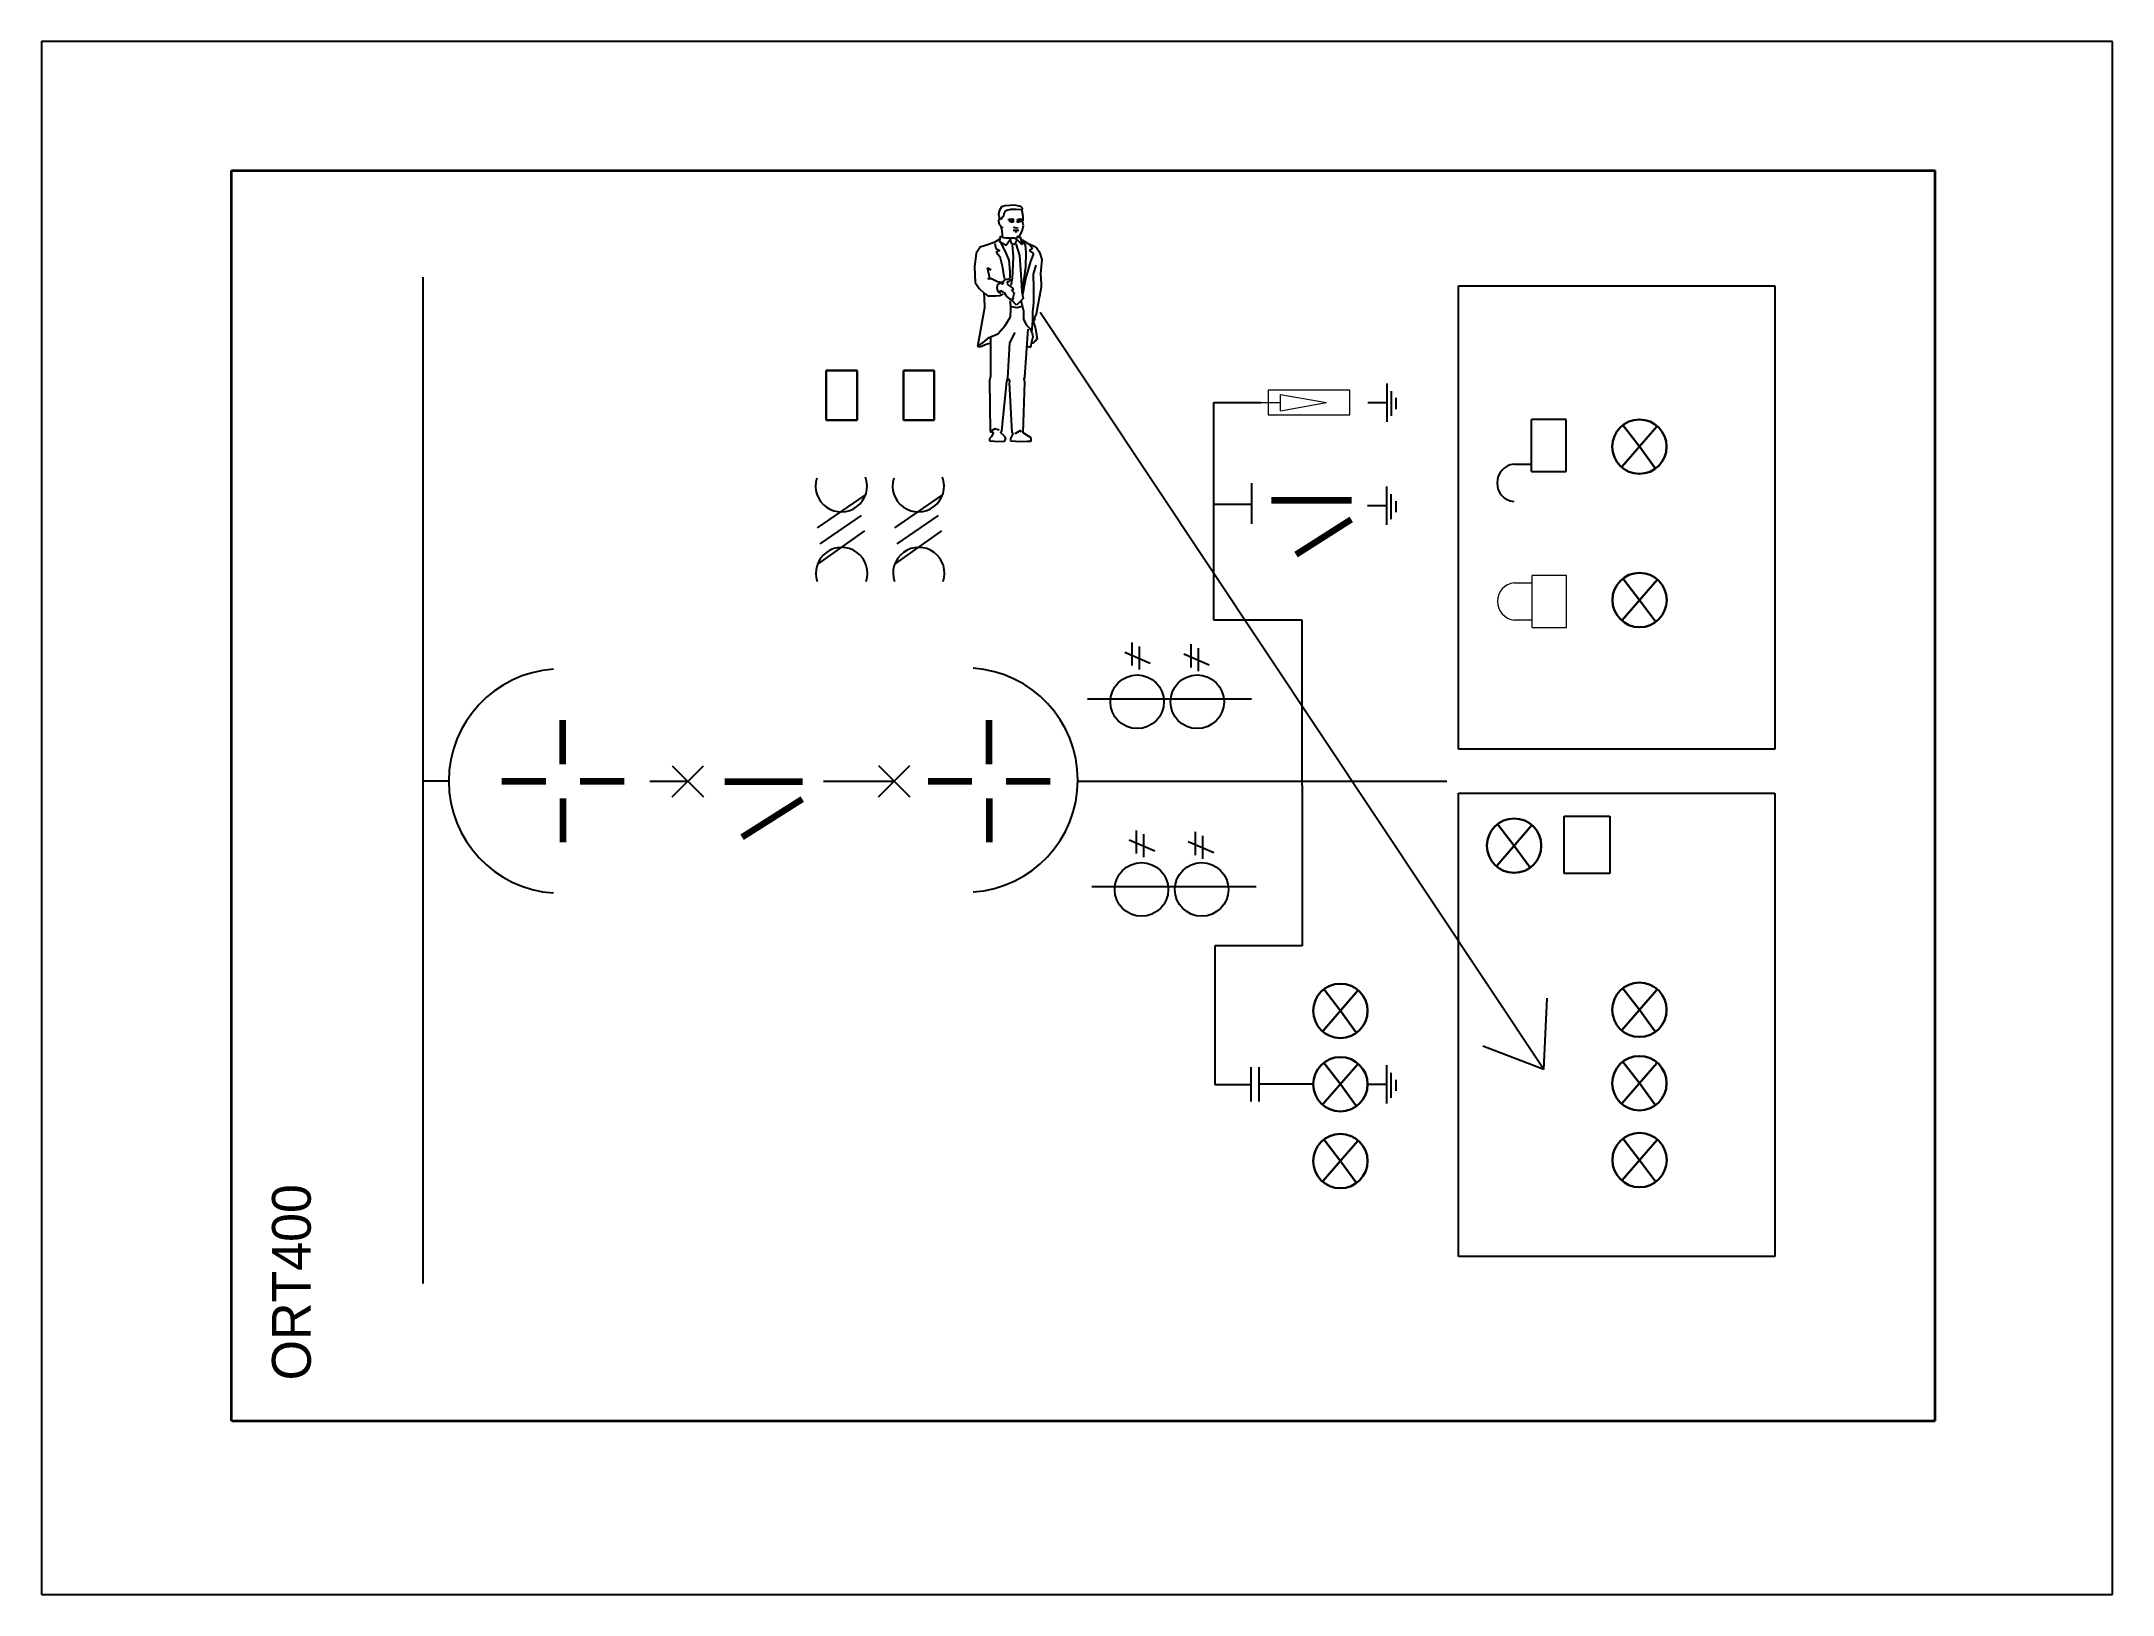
# Model space of a CAD drawing. Header units: millimetres. Extents: x 0 to 1600, y 0 to 1200.
import ezdxf

# ---------------------------------------------------------------- set-up
doc = ezdxf.new("R2010")
doc.units = ezdxf.units.MM
doc.layers.add('6-家具-143', color=143, linetype='Continuous')
doc.layers.add('TOPOVERLAY', color=2, linetype='Continuous')

msp = doc.modelspace()

# ---------------------------------------------------------------- linework, layer by layer
for p, q in [((1600, 1200), (0, 1200)), ((0, 1200), (0, 0)), ((1600, 0), (1600, 1200)), ((1160.6, 405.6), (771.6, 990.5)), ((1160.6, 405.6), (1163.3, 460.9)), ((1160.6, 405.6), (1113.6, 423.6)), ((0, 0), (1600, 0))]:
    msp.add_line(p, q)
at = {"color": 5, "lineweight": 35}
for p, q in [((146.9, 134.2), (146.9, 1100.2)), ((146.9, 1100.2), (1462.9, 1100.2)), ((1462.9, 134.2), (1462.9, 1100.2)), ((146.9, 134.2), (1462.9, 134.2))]:
    msp.add_line(p, q, dxfattribs=at)
at = {"color": 56}
for p, q in [((295, 240.3), (295, 1017.9)), ((1039.5, 906.1), (1039.5, 935.8)), ((1042.9, 910.6), (1042.9, 929.9)), ((905.6, 752.8), (905.6, 921)), ((905.6, 921), (942.3, 921)), ((1024.6, 921.1), (1039.4, 921.1)), ((1046.6, 916), (1046.6, 924.6)), ((935, 827.3), (935, 858.8)), ((1039.4, 826.5), (1039.4, 856.1)), ((1042.7, 831), (1042.7, 850.3)), ((935, 842.1), (905.6, 842.1)), ((1024.5, 841.5), (1039.3, 841.5)), ((1046.5, 836.4), (1046.5, 844.9)), ((974, 752.8), (905.6, 752.8)), ((974, 625.1), (974, 752.8)), ((487.3, 616.3), (511.5, 640.4)), ((487.3, 640.4), (511.5, 616.3)), ((646.6, 640.5), (670.9, 616.3)), ((646.6, 616.3), (670.9, 640.5)), ((314.7, 628.4), (295, 628.4)), ((470.1, 628.4), (499.4, 628.4)), ((604.2, 628.4), (658.8, 628.4)), ((800.6, 628.4), (1085.7, 628.4)), ((974, 625.1), (974, 501.2)), ((974, 501.2), (906.5, 501.2)), ((906.5, 501.2), (906.5, 394.2)), ((934.5, 380.9), (934.5, 407.5)), ((940.8, 380.9), (940.8, 407.5)), ((1039.4, 379.4), (1039.4, 409)), ((1042.7, 383.9), (1042.7, 403.2)), ((906.5, 394.2), (934.5, 394.2)), ((982.4, 394.3), (940.8, 394.3)), ((1024.5, 394.3), (1039.3, 394.3)), ((1046.5, 389.2), (1046.5, 397.8))]:
    msp.add_line(p, q, dxfattribs=at)
at = {"color": 252}
for p, q in [((1094.6, 653.1), (1094.6, 1011.1)), ((1094.6, 1011.1), (1339.2, 1011.1)), ((1339.2, 1011.1), (1339.2, 653.1)), ((636.2, 849.3), (599.4, 824.1)), ((695.7, 849.3), (658.9, 824.1)), ((601.7, 811.7), (633.5, 833.6)), ((661.2, 811.7), (693, 833.6)), ((599.8, 796), (636.1, 821.9)), ((659.3, 796), (695.6, 821.9)), ((837, 728.1), (856.6, 719.7)), ((842.7, 717.7), (842.7, 735.5)), ((848.3, 714.8), (848.3, 732.5)), ((882.6, 726.9), (902.2, 718.4)), ((888.3, 716.4), (888.3, 734.2)), ((893.9, 713.5), (893.9, 731.3)), ((808, 692.1), (934.9, 692.1)), ((1339.2, 653.1), (1094.6, 653.1)), ((1094.6, 261.3), (1094.6, 619.2)), ((1094.6, 619.2), (1339.2, 619.2)), ((1339.2, 619.2), (1339.2, 261.3)), ((1176.4, 557.2), (1176.4, 601.3)), ((1176.4, 601.3), (1211.7, 601.3)), ((1211.7, 601.3), (1211.7, 557.2)), ((840.4, 583.1), (860, 574.7)), ((846, 572.7), (846, 590.4)), ((851.7, 569.7), (851.7, 587.5)), ((886, 581.9), (905.6, 573.4)), ((891.6, 571.4), (891.6, 589.2)), ((897.3, 568.5), (897.3, 586.3)), ((811.4, 547.1), (938.3, 547.1)), ((1211.7, 557.2), (1176.4, 557.2)), ((1339.2, 261.3), (1094.6, 261.3))]:
    msp.add_line(p, q, dxfattribs=at)
at = {"color": 250, "lineweight": 30}
for p, q in [((665.9, 907.5), (665.9, 945.8)), ((665.9, 945.8), (689.7, 945.8)), ((689.7, 945.8), (689.7, 907.5)), ((689.7, 907.5), (665.9, 907.5)), ((950.3, 845.6), (1012, 845.6)), ((1234.6, 768.4), (1222, 784.7)), ((1221.1, 752.8), (1248.1, 783.9)), ((1234.6, 768.4), (1246.8, 751.7)), ((1124.2, 563), (1151.2, 594.2)), ((1137.7, 578.6), (1125.1, 594.9)), ((1137.7, 578.6), (1149.9, 562)), ((990, 435.4), (1017, 466.6)), ((1003.5, 451), (990.9, 467.4)), ((1003.5, 451), (1015.6, 434.4)), ((990, 378.8), (1017, 409.9)), ((1003.5, 394.3), (990.9, 410.7)), ((1221, 379.5), (1248, 410.7)), ((1234.5, 395.1), (1222, 411.4)), ((1003.5, 394.3), (1015.6, 377.7)), ((1234.5, 395.1), (1246.7, 378.5)), ((990, 319.4), (1017, 350.5)), ((1003.5, 334.9), (991, 351.3)), ((1003.5, 334.9), (1015.7, 318.3))]:
    msp.add_line(p, q, dxfattribs=at)
at = {"color": 56, "lineweight": 20}
for p, q in [((1010.8, 930.6), (947.7, 930.6)), ((947.7, 930.6), (947.7, 911.4)), ((1010.8, 911.4), (1010.8, 930.6)), ((942.3, 921), (957.1, 921)), ((957.1, 914.6), (957.1, 927.3)), ((957.1, 927.3), (992.8, 921)), ((957.1, 914.6), (992.8, 921)), ((947.7, 911.4), (1010.8, 911.4))]:
    msp.add_line(p, q, dxfattribs=at)
at = {"color": 88}
for p, q in [((1151.2, 867.7), (1151.2, 907.9)), ((1177.9, 907.9), (1151.2, 907.9)), ((1177.9, 867.7), (1177.9, 907.9)), ((1137.4, 873.4), (1151.2, 873.4)), ((1151.2, 867.7), (1177.9, 867.7))]:
    msp.add_line(p, q, dxfattribs=at)
at = {"color": 1, "lineweight": 30}
for p, q in [((1221, 871.3), (1248, 902.5)), ((1234.5, 886.9), (1222, 903.2)), ((1234.5, 886.9), (1246.7, 870.3)), ((1221, 436.2), (1248, 467.3)), ((1234.5, 451.8), (1222, 468.1)), ((1234.5, 451.8), (1246.7, 435.1)), ((1234.6, 335.7), (1222, 352)), ((1221.1, 320.1), (1248.1, 351.3)), ((1234.6, 335.7), (1246.8, 319.1))]:
    msp.add_line(p, q, dxfattribs=at)
at = {"color": 250, "lineweight": 100}
for p, q in [((950.3, 845.6), (1012, 845.6)), ((355.7, 628.4), (389.6, 628.4)), ((369.4, 628.4), (389.6, 628.4)), ((416.2, 628.4), (439.3, 628.4)), ((416.2, 628.4), (450.1, 628.4)), ((527.9, 628.3), (588, 628.3)), ((527.9, 628.3), (588, 628.3)), ((684.9, 628.4), (718.8, 628.4)), ((698.6, 628.4), (718.8, 628.4)), ((745.4, 628.4), (779.3, 628.4)), ((745.4, 628.4), (768.5, 628.4))]:
    msp.add_line(p, q, dxfattribs=at)
at = {"color": 3, "lineweight": 30}
msp.add_line((969.3, 803.5), (1011.7, 830.5), dxfattribs=at)
at = {"color": 18, "lineweight": 0}
for p, q in [((1151.5, 747.3), (1151.5, 787.4)), ((1178.2, 787.4), (1151.5, 787.4)), ((1178.2, 747.3), (1178.2, 787.4)), ((1137.7, 781.7), (1151.5, 781.7)), ((1137.7, 753), (1151.5, 753)), ((1151.5, 747.3), (1178.2, 747.3))]:
    msp.add_line(p, q, dxfattribs=at)
at = {"color": 1, "lineweight": 30}
for centre in [(1234.5, 886.9), (1234.5, 451.8), (1234.6, 335.7)]:
    msp.add_circle(centre, 21, dxfattribs=at)
at = {"color": 250, "lineweight": 30}
for centre in [(1234.6, 768.4), (1137.7, 578.6), (1003.5, 451), (1234.5, 395.1), (1003.5, 394.3), (1003.5, 334.9)]:
    msp.add_circle(centre, 21, dxfattribs=at)
at = {"color": 252}
for centre in [(846.5, 689.8), (892.9, 689.8), (849.8, 544.8), (896.3, 544.8)]:
    msp.add_circle(centre, 20.7, dxfattribs=at)
at = {"color": 88}
msp.add_arc((1139, 858.9), 14.5, 96.3558, 263.6442, dxfattribs=at)
at = {"color": 252}
for centre, start, end in [((617.9, 856.4), 162.0487, 20.1121), ((677.4, 856.4), 162.0487, 20.1121), ((618.2, 789.2), 340.9683, 199.0317), ((677.8, 789.2), 340.9683, 199.0317)]:
    msp.add_arc(centre, 19.9, start, end, dxfattribs=at)
at = {"color": 18, "lineweight": 0}
msp.add_arc((1139.3, 767.3), 14.5, 96.3558, 263.6442, dxfattribs=at)
at = {"color": 56}
for centre, start, end in [((401.3, 628.5), 93.7682, 266.2318), ((714, 629.3), 273.7682, 86.2318)]:
    msp.add_arc(centre, 86.6, start, end, dxfattribs=at)
at = {"layer": '6-家具-143', "color": 143}
for p, q in [((741.6, 1072.3), (740.1, 1069.6)), ((744.4, 1073), (741.6, 1072.3)), ((751.6, 1073.4), (744.4, 1073)), ((756.5, 1072.5), (751.6, 1073.4)), ((757.9, 1071.2), (756.5, 1072.5)), ((740.1, 1069.6), (739.3, 1066.8)), ((739.3, 1066.8), (739.7, 1064.5)), ((739.7, 1062.4), (739.3, 1061.5)), ((739.3, 1061.5), (739.6, 1059.7)), ((739.6, 1059.7), (740.2, 1058.4)), ((739.7, 1064.5), (740.4, 1063.2)), ((740.4, 1063.1), (739.7, 1062.4)), ((740.2, 1058.4), (741.2, 1057.3)), ((741.2, 1062.8), (740.4, 1063.1)), ((740.8, 1057.5), (741.8, 1055.2)), ((741.7, 1062.2), (741.2, 1062.8)), ((741.2, 1057.3), (741.9, 1056.5)), ((742, 1063.1), (741.7, 1062.9)), ((741.9, 1056.5), (742.4, 1056.2)), ((743.1, 1064.9), (742, 1063.9)), ((742, 1063.9), (742, 1063.1)), ((742.4, 1056.2), (742.6, 1056.7)), ((743.4, 1066.8), (743.1, 1064.9)), ((744.5, 1068.9), (743.4, 1066.8)), ((746.5, 1069.7), (744.5, 1068.9)), ((748.6, 1070.1), (746.5, 1069.7)), ((747.3, 1062.4), (746.8, 1061.7)), ((750.2, 1062.7), (747.3, 1062.4)), ((747.7, 1061.5), (748.9, 1061.6)), ((749.5, 1060.3), (747.7, 1061)), ((753, 1070.2), (748.6, 1070.1)), ((748.9, 1061.6), (750.5, 1061.4)), ((750, 1061), (749.2, 1060.8)), ((750.7, 1060.4), (749.5, 1060.3)), ((750.5, 1060.6), (750, 1061)), ((751.4, 1061.8), (750.2, 1062.7)), ((750.5, 1061.4), (751.2, 1061)), ((751.2, 1061), (750.7, 1060.4)), ((752.1, 1055.9), (751, 1056.4)), ((756.9, 1070), (753, 1070.2)), ((755.6, 1062.7), (753.5, 1061.9)), ((755, 1061.5), (753.5, 1061)), ((753.5, 1061), (753.8, 1060.4)), ((753.8, 1060.4), (754.9, 1060.5)), ((754.4, 1056.3), (754.1, 1055.8)), ((755.3, 1061.3), (754.8, 1060.7)), ((754.9, 1060.5), (756.6, 1061)), ((757.1, 1061.4), (755, 1061.5)), ((755.9, 1061.1), (755.3, 1061.3)), ((757.8, 1062.3), (755.6, 1062.7)), ((757.5, 1069.4), (756.9, 1070)), ((757.6, 1053.5), (758.6, 1057.9)), ((757.7, 1069.1), (757.9, 1071.2)), ((758.4, 1064.8), (757.7, 1069.1)), ((757.9, 1060.8), (758.4, 1062)), ((758.6, 1057.9), (757.9, 1060.8)), ((758.4, 1062), (758.4, 1064.8)), ((725.2, 1041), (722.2, 1036.4)), ((730, 1042.5), (725.2, 1041)), ((735.9, 1044.6), (730, 1042.5)), ((740, 1046.9), (735.9, 1044.6)), ((736.6, 1043.9), (737.3, 1040)), ((737.3, 1040), (740.3, 1038.4)), ((740.2, 1045.4), (740.7, 1047.3)), ((742, 1044.2), (740.2, 1045.4)), ((740.5, 1045.7), (744.4, 1037.8)), ((740.7, 1047.3), (741, 1049.5)), ((741, 1049.5), (742, 1049.4)), ((741.8, 1055.2), (742.1, 1051.4)), ((742.4, 1049.4), (742, 1048.8)), ((742, 1048.8), (745.1, 1048.3)), ((745.2, 1042.2), (742, 1044.2)), ((742.1, 1051.4), (742.3, 1049.4)), ((745.1, 1048.3), (748.7, 1048.3)), ((749.2, 1048.1), (745.2, 1042.2)), ((749.6, 1043.7), (748.5, 1046.4)), ((752.3, 1048.1), (749.2, 1048.1)), ((751.3, 1043), (749.6, 1043.7)), ((750, 1042.7), (750.7, 1033.8)), ((752.6, 1054), (750.7, 1053.8)), ((752, 1043.6), (751.3, 1043)), ((753.4, 1046.7), (752, 1043.6)), ((754.1, 1055.8), (752.1, 1055.9)), ((753.7, 1053), (752.1, 1052.9)), ((753.9, 1046.7), (752.3, 1048.1)), ((753.5, 1054.1), (752.6, 1054)), ((752.8, 1043.5), (755.5, 1034.6)), ((755.4, 1048.5), (753.3, 1048.2)), ((755, 1053.7), (753.5, 1054.1)), ((753.7, 1048.6), (754.4, 1049.6)), ((757.6, 1042.8), (753.9, 1046.7)), ((754.4, 1049.6), (755.3, 1049.8)), ((754.7, 1049.2), (755.5, 1049.2)), ((755.3, 1049.8), (756.4, 1051)), ((755.3, 1048.8), (755.4, 1048.5)), ((755.5, 1049.2), (756.2, 1048.7)), ((756.2, 1048.7), (757.6, 1042.8)), ((756.4, 1051), (757.6, 1053.5)), ((756.7, 1047.1), (761.7, 1044.1)), ((757.6, 1046), (759.9, 1043.2)), ((759.9, 1043.2), (760.6, 1036.6)), ((761.7, 1044.1), (766.5, 1042.1)), ((762.6, 1043.7), (765.6, 1040.3)), ((765.6, 1040.3), (763.1, 1038.4)), ((766.5, 1042.1), (769, 1040.3)), ((769, 1040.3), (771, 1037.3)), ((722.2, 1036.4), (720.9, 1025.9)), ((720.9, 1025.9), (721.3, 1013.8)), ((732.7, 1017), (730.9, 1025)), ((730.9, 1025), (733.4, 1023.4)), ((740.3, 1038.4), (737.5, 1037.3)), ((737.5, 1037.3), (740.3, 1033.9)), ((740.3, 1033.9), (742.1, 1026.6)), ((742.1, 1026.6), (743.7, 1016.8)), ((744.4, 1037.8), (747.3, 1030.9)), ((747.3, 1030.9), (748, 1022)), ((750.7, 1033.8), (750.2, 1022.1)), ((755.5, 1034.6), (756.7, 1019.8)), ((760.1, 1025.5), (757.8, 1009.5)), ((760.6, 1036.6), (760.1, 1025.5)), ((763.7, 1029.1), (760.3, 1016.6)), ((763.1, 1038.4), (766.3, 1036.2)), ((766.3, 1036.2), (763.7, 1029.1)), ((766.3, 1020.2), (768.5, 1027.1)), ((771, 1037.3), (772.9, 1031.6)), ((772.9, 1031.6), (771.7, 1020.7)), ((721.3, 1013.8), (724.3, 1009.1)), ((724.3, 1009.1), (728.2, 1005.6)), ((731.1, 1016.6), (732.7, 1017)), ((733.9, 1016.6), (731.1, 1016.6)), ((738.7, 1014.3), (733.9, 1016.6)), ((738.2, 1009.5), (738.9, 1012.5)), ((739.1, 1006.3), (738.2, 1009.5)), ((742.3, 1013.8), (738.7, 1014.3)), ((738.9, 1012.5), (740.9, 1013.6)), ((740.9, 1013.6), (742.3, 1013.8)), ((741.8, 1012.6), (742.7, 1012.7)), ((742.7, 1012.7), (743.6, 1014.9)), ((743.6, 1014.9), (744.9, 1016.4)), ((744.9, 1016.4), (746.1, 1016.4)), ((746.6, 1014.2), (745.7, 1013)), ((745.7, 1013), (747.3, 1011.3)), ((746.1, 1016.4), (747.9, 1016.8)), ((748.1, 1014.8), (746.6, 1014.2)), ((747.3, 1011.3), (750.5, 1009.4)), ((747.9, 1016.8), (748.4, 1015.9)), ((748, 1022), (748.2, 1017.3)), ((748.4, 1015.9), (748.1, 1014.8)), ((750, 1016.9), (748.8, 1011.5)), ((750.2, 1022.1), (750, 1016.9)), ((750.5, 1009.4), (750.8, 1007.9)), ((756.7, 1019.8), (757.4, 1006.8)), ((760.3, 1016.6), (758.3, 1006.8)), ((766.7, 1009.7), (766.3, 1020.2)), ((766.7, 1003.6), (766.7, 1009.7)), ((772.2, 1010.2), (768.3, 988.1)), ((771.7, 1020.7), (772.4, 1012.7)), ((772.4, 1012.7), (772.2, 1010.2)), ((728.6, 994.2), (723.2, 964.4)), ((727.9, 1005.2), (728.2, 1002.2)), ((728.2, 1005.6), (731.1, 1003.4)), ((728.2, 1002.2), (728.6, 994.2)), ((731.1, 1003.4), (737.1, 1003.4)), ((737.1, 1003.4), (740.5, 1003.6)), ((741.2, 1005.2), (739.1, 1006.3)), ((741.8, 1007.2), (739.8, 1006.6)), ((740.5, 1003.6), (743, 1005)), ((743.9, 1005.7), (741.8, 1007.2)), ((745.6, 1003.1), (743.9, 1005.7)), ((748.4, 1000.8), (745.6, 1003.1)), ((750.1, 1000.3), (748.4, 1000.8)), ((748.9, 993.3), (748.5, 999.9)), ((748.7, 987.2), (748.9, 993.3)), ((753.7, 994.2), (749.2, 994.9)), ((750.8, 1007.9), (749.5, 1007.7)), ((749.5, 1007.7), (751.4, 1005.7)), ((753.3, 996.3), (749.6, 1000.2)), ((750.8, 1001.2), (750.1, 1000.3)), ((751.3, 1003.4), (750.5, 1002.6)), ((750.5, 1002.6), (750.8, 1001.2)), ((751.3, 1005), (750.7, 1004.4)), ((750.7, 1004.4), (751.3, 1003.4)), ((751.4, 1005.7), (751.3, 1005)), ((758.3, 1001.5), (753.3, 996.3)), ((757.4, 995.2), (753.7, 994.2)), ((756.7, 999.7), (757.8, 994.9)), ((757.4, 1006.8), (758.3, 1001.5)), ((758.3, 1006.8), (757.8, 1004.5)), ((757.8, 994.9), (758.7, 991.5)), ((766, 991.1), (766.7, 997.9)), ((766.7, 997.9), (766.7, 1003.6)), ((738.9, 974.2), (744.4, 980.6)), ((744.4, 980.6), (748.7, 987.2)), ((758.7, 991.5), (758.7, 985.1)), ((758.7, 985.1), (761, 980.8)), ((759.8, 940.5), (762.2, 977.8)), ((761, 980.8), (763.5, 978.1)), ((763.5, 978.1), (765.3, 974.7)), ((765.1, 975.1), (766, 984)), ((766.3, 983.8), (765.6, 983.8)), ((766, 984), (766, 991.1)), ((766.1, 983.4), (767.5, 980.2)), ((766.9, 983.8), (766.3, 983.8)), ((767.4, 987.6), (766.9, 983.8)), ((768.3, 988.1), (767.4, 987.6)), ((767.5, 980.2), (768.3, 976.7)), ((768.3, 976.7), (769.2, 969.9)), ((723.2, 964.4), (725.7, 964.2)), ((724.1, 965.1), (727.5, 967.4)), ((725.7, 964.2), (729.8, 966.2)), ((727.5, 967.4), (732.1, 971.2)), ((729.8, 966.2), (733, 966.9)), ((732.1, 971.2), (738.9, 974.2)), ((733.1, 971.9), (733.1, 941)), ((746.5, 939.9), (748.1, 967.1)), ((748.1, 967.1), (752.3, 975.1)), ((764, 963.5), (761.5, 964.4)), ((764.7, 966.5), (764, 963.5)), ((765.8, 971.7), (764.7, 966.5)), ((766.7, 967.1), (765.1, 966.6)), ((765.3, 974.7), (765.8, 971.7)), ((767, 968.1), (766.7, 967.1)), ((767.9, 968.3), (767, 968.1)), ((768.4, 969.7), (767.9, 968.3)), ((769.2, 969.9), (768.4, 969.7)), ((733.1, 941), (732.3, 938.1)), ((732.3, 938.1), (732.9, 898.7)), ((741.9, 899.2), (745.7, 937.3)), ((745.7, 937.3), (746.5, 939.9)), ((747, 939.4), (748.1, 936.7)), ((748.1, 936.7), (747.5, 936.5)), ((747.5, 936.5), (749.7, 897.6)), ((758.5, 897.6), (759.8, 936.7)), ((759.3, 939.1), (759.8, 940.5)), ((759.8, 936.7), (759.3, 939.1)), ((732.9, 898.7), (735.5, 897.9)), ((736.6, 900.8), (733.9, 899.2)), ((735.5, 897.9), (733.9, 894.7)), ((739.8, 899.7), (736.6, 900.8)), ((740.9, 897.9), (741.9, 899.2)), ((744.1, 894.9), (740.9, 897.9)), ((750.7, 897.3), (748.6, 893.1)), ((749.7, 897.6), (750.7, 897.3)), ((752.6, 897.1), (752.1, 897.1)), ((756.3, 899.5), (752.6, 897.1)), ((756.9, 898.1), (756.3, 899.5)), ((764.6, 893.6), (758.5, 897.6)), ((733.9, 894.7), (732.3, 893.1)), ((732.3, 893.1), (732.3, 891.5)), ((732.3, 891.5), (736.3, 891.2)), ((736.3, 891.2), (744.1, 890.9)), ((745.1, 893.1), (744.1, 894.9)), ((744.1, 890.9), (745.1, 893.1)), ((748.6, 893.1), (748.6, 891.5)), ((748.6, 891.5), (756.3, 890.9)), ((756.3, 890.9), (761.4, 891.2)), ((761.4, 891.2), (764.6, 891.2)), ((764.6, 891.2), (764.6, 893.6))]:
    msp.add_line(p, q, dxfattribs=at)
at = {"layer": 'TOPOVERLAY', "color": 3, "linetype": 'Continuous', "lineweight": 30}
for p, q in [((606.3, 907.5), (606.3, 945.8)), ((606.3, 945.8), (630.2, 945.8)), ((630.2, 945.8), (630.2, 907.5)), ((630.2, 907.5), (606.3, 907.5))]:
    msp.add_line(p, q, dxfattribs=at)
at = {"layer": 'TOPOVERLAY', "color": 3, "linetype": 'Continuous', "lineweight": 100}
msp.add_line((969.3, 803.5), (1011.7, 830.5), dxfattribs=at)
at = {"layer": 'TOPOVERLAY', "color": 250, "linetype": 'Continuous', "lineweight": 100}
for p, q in [((402.9, 641.7), (402.9, 675.6)), ((732.1, 641.7), (732.1, 675.6)), ((402.9, 615.1), (402.9, 581.2)), ((541.4, 585.1), (587.6, 614.5)), ((541.4, 585.1), (587.6, 614.5)), ((732.1, 615.1), (732.1, 581.2))]:
    msp.add_line(p, q, dxfattribs=at)

# ---------------------------------------------------------------- texts
at = {"insert": (178.1, 165.5), "char_height": 30, "width": 3011.936, "attachment_point": 1, "rotation": 90}
msp.add_mtext('ORT400', dxfattribs=at)

doc.saveas('drawing.dxf')
